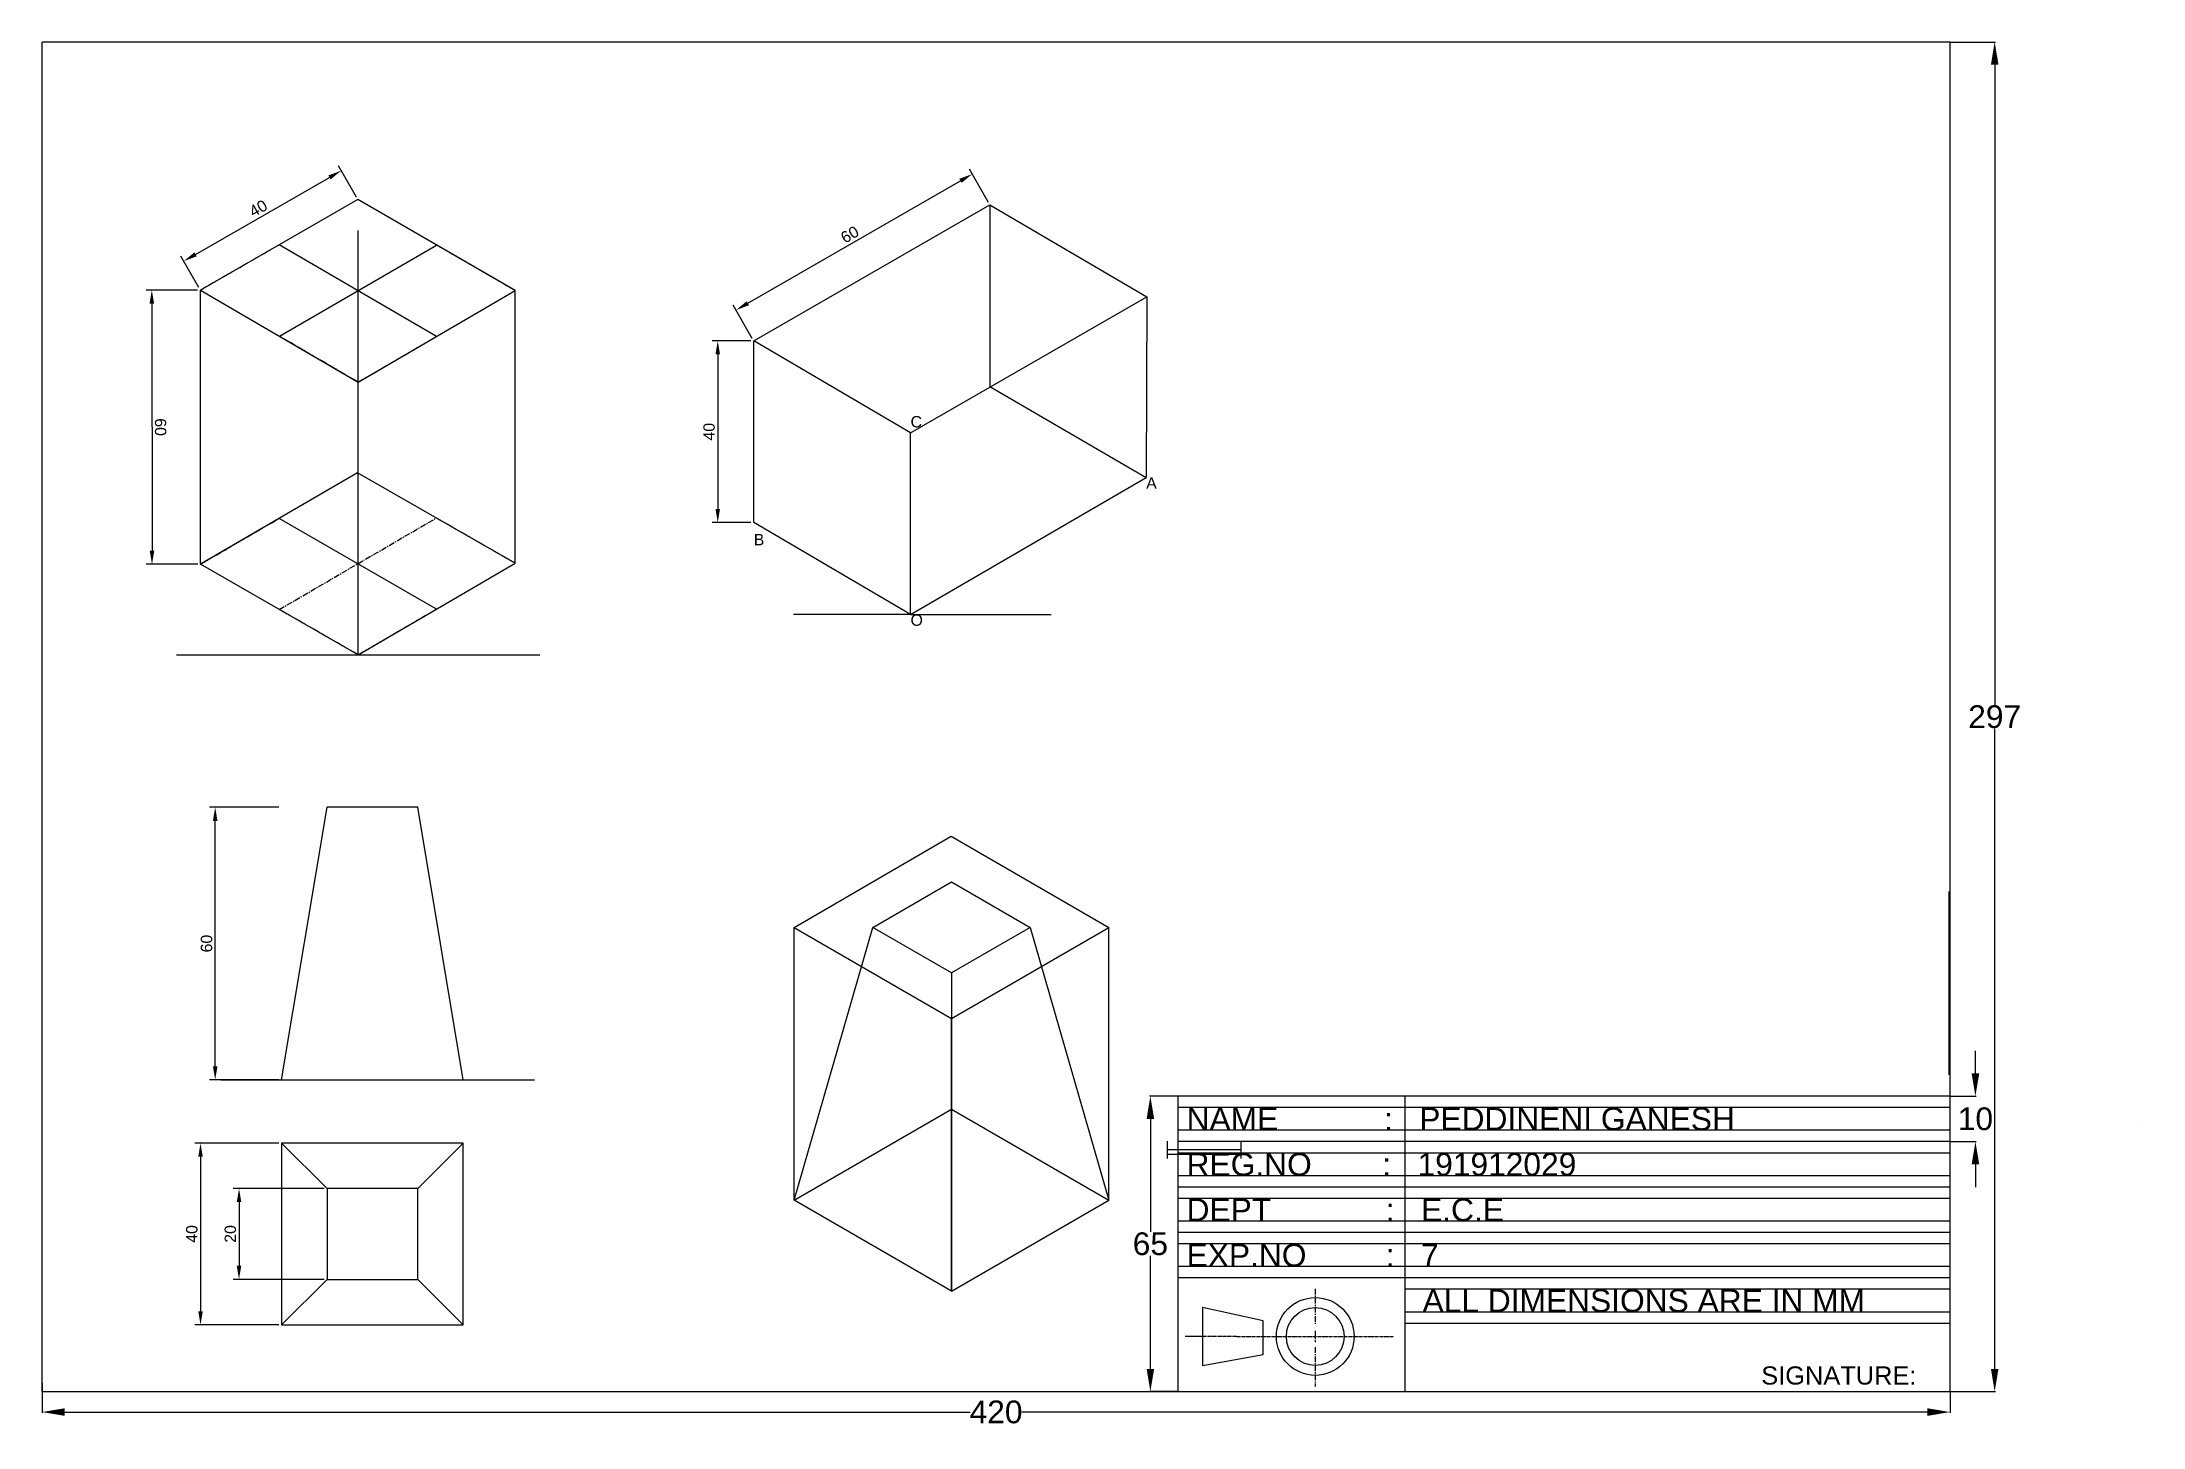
# Model space of a CAD drawing. Header units: millimetres. Extents: x 0 to 462, y -8 to 297.
import ezdxf

# ---------------------------------------------------------------- set-up
doc = ezdxf.new("R2010")
doc.units = ezdxf.units.MM
doc.header["$MEASUREMENT"] = 0
doc.linetypes.add('CENTER', pattern=[2, 1.25, -0.25, 0.25, -0.25])
doc.linetypes.add('CENTER2', pattern=[1.125, 0.75, -0.125, 0.125, -0.125])
doc.layers.add('PDF2_0', color=7, linetype='Continuous')
doc.layers.add('PDF_0', color=7, linetype='Continuous')
doc.styles.get("Standard").update_dxf_attribs({"font": 'arial.ttf'})
doc.dimstyles.new('ISO-25', dxfattribs={"dimtxt": 2.5, "dimasz": 3, "dimexe": 1.25, "dimexo": 0.625, "dimtad": 1, "dimtxsty": 'Standard', "dimcen": 2.5, "dimadec": 0, "dimazin": 0, "dimtfac": 1, "dimtmove": 0, "dimatfit": 3, "dimfxl": 1, "dimarcsym": 0})
doc.dimstyles.get("Standard").update_dxf_attribs({"dimtxt": 5, "dimasz": 5, "dimexe": 0.18, "dimexo": 0.0625, "dimgap": 0.09, "dimtad": 0, "dimtih": 1, "dimtoh": 1, "dimdec": 0, "dimzin": 0, "dimdsep": 46, "dimtxsty": 'Standard', "dimcen": 0.09, "dimadec": 0, "dimazin": 0, "dimtfac": 1, "dimtdec": 0, "dimtofl": 0, "dimtmove": 0, "dimatfit": 3, "dimfxl": 1, "dimtolj": 1, "dimtzin": 0, "dimarcsym": 0})

# ---------------------------------------------------------------- blocks, each defined once
blk = doc.blocks.new('*D1')
at = {"color": 0, "lineweight": -2, "transparency": 16777216}
for p, q in [((249.94, 65), (243.79, 65)), ((243.97, 60), (243.97, 35.14)), ((243.97, 5), (243.97, 29.86)), ((249.94, 0), (243.79, 0))]:
    blk.add_line(p, q, dxfattribs=at)
at = {"color": 0, "transparency": 16777216}
for points in [[(243.14, 60), (244.8, 60), (243.97, 65)], [(243.14, 5), (244.8, 5), (243.97, 0)]]:
    blk.add_solid(points, dxfattribs=at)
at = {"layer": 'Defpoints', "color": 0, "transparency": 16777216}
for p in [(250, 65), (250, 0), (243.97, 0)]:
    blk.add_point(p, dxfattribs=at)
at = {"color": 0, "transparency": 16777216, "insert": (243.97, 32.5), "char_height": 5, "attachment_point": 5}
blk.add_mtext('\\A1;65', dxfattribs=at)
blk = doc.blocks.new('*D2')
at = {"color": 0, "lineweight": -2, "transparency": 16777216}
for p, q in [((0, 1.94), (0, -4.69)), ((5, -4.51), (204.29, -4.51)), ((415, -4.51), (215.71, -4.51)), ((420, -0.06), (420, -4.69))]:
    blk.add_line(p, q, dxfattribs=at)
at = {"color": 0, "transparency": 16777216}
for points in [[(5, -3.68), (5, -5.35), (0, -4.51)], [(415, -3.68), (415, -5.35), (420, -4.51)]]:
    blk.add_solid(points, dxfattribs=at)
at = {"layer": 'Defpoints', "color": 0, "transparency": 16777216}
for p in [(0, 2.01), (420, 0), (420, -4.51)]:
    blk.add_point(p, dxfattribs=at)
at = {"color": 0, "transparency": 16777216, "insert": (210, -4.51), "char_height": 5, "attachment_point": 5}
blk.add_mtext('\\A1;420', dxfattribs=at)
blk = doc.blocks.new('*D3')
at = {"color": 0, "lineweight": -2, "transparency": 16777216}
for p, q in [((420.06, 297), (430, 297)), ((429.82, 292), (429.82, 151.14)), ((429.82, 5), (429.82, 145.86)), ((420.06, 0), (430, 0))]:
    blk.add_line(p, q, dxfattribs=at)
at = {"color": 0, "transparency": 16777216}
for points in [[(428.99, 292), (430.66, 292), (429.82, 297)], [(428.99, 5), (430.66, 5), (429.82, 0)]]:
    blk.add_solid(points, dxfattribs=at)
at = {"layer": 'Defpoints', "color": 0, "transparency": 16777216}
for p in [(420, 297), (429.82, 297), (420, 0)]:
    blk.add_point(p, dxfattribs=at)
at = {"color": 0, "transparency": 16777216, "insert": (429.82, 148.5), "char_height": 5, "attachment_point": 5}
blk.add_mtext('\\A1;297', dxfattribs=at)
blk = doc.blocks.new('*D4')
at = {"color": 0, "lineweight": -2, "transparency": 16777216}
for p, q in [((425.58, 70), (425.58, 75)), ((420.06, 65), (425.76, 65)), ((420.06, 55), (425.76, 55)), ((425.58, 50), (425.58, 45))]:
    blk.add_line(p, q, dxfattribs=at)
at = {"color": 0, "transparency": 16777216}
for points in [[(424.75, 70), (426.42, 70), (425.58, 65)], [(424.75, 50), (426.42, 50), (425.58, 55)]]:
    blk.add_solid(points, dxfattribs=at)
at = {"layer": 'Defpoints', "color": 0, "transparency": 16777216}
for p in [(420, 65), (420, 55), (425.58, 55)]:
    blk.add_point(p, dxfattribs=at)
at = {"color": 0, "transparency": 16777216, "insert": (425.58, 60), "char_height": 5, "attachment_point": 5}
blk.add_mtext('\\A1;10', dxfattribs=at)
blk = doc.blocks.new('*D22')
at = {"color": 0, "linetype": 'Continuous', "lineweight": -2, "transparency": 16777216}
for p, q in [((69.22, 262.89), (65.26, 269.79)), ((33.8, 250.27), (63.28, 267.21)), ((34.54, 242.97), (30.58, 249.86))]:
    blk.add_line(p, q, dxfattribs=at)
at = {"color": 0, "linetype": 'Continuous', "transparency": 16777216}
for points in [[(63.03, 267.64), (63.53, 266.78), (65.88, 268.71)], [(33.55, 250.71), (34.05, 249.84), (31.2, 248.78)]]:
    blk.add_solid(points, dxfattribs=at)
at = {"layer": 'Defpoints', "color": 0, "linetype": 'Continuous', "transparency": 16777216}
for p in [(65.88, 268.71), (69.53, 262.35), (34.85, 242.42)]:
    blk.add_point(p, dxfattribs=at)
at = {"color": 0, "linetype": 'Continuous', "transparency": 16777216, "insert": (47.59, 260.39), "char_height": 2.5, "attachment_point": 5, "rotation": 29.879}
blk.add_mtext('40', dxfattribs=at)
blk = doc.blocks.new('*D23')
at = {"color": 0, "linetype": 'Continuous', "lineweight": -2, "transparency": 16777216}
for p, q in [((34.22, 242.42), (22.92, 242.42)), ((24.17, 239.42), (24.21, 185.07)), ((34.27, 182.08), (22.96, 182.07))]:
    blk.add_line(p, q, dxfattribs=at)
at = {"color": 0, "linetype": 'Continuous', "transparency": 16777216}
for points in [[(24.67, 239.42), (23.67, 239.42), (24.17, 242.42)], [(24.71, 185.08), (23.71, 185.07), (24.21, 182.07)]]:
    blk.add_solid(points, dxfattribs=at)
at = {"layer": 'Defpoints', "color": 0, "linetype": 'Continuous', "transparency": 16777216}
for p in [(34.85, 242.42), (24.21, 182.07), (34.89, 182.08)]:
    blk.add_point(p, dxfattribs=at)
at = {"color": 0, "linetype": 'Continuous', "transparency": 16777216, "insert": (26.09, 212.25), "char_height": 2.5, "attachment_point": 5, "rotation": 270.0392}
blk.add_mtext('60', dxfattribs=at)
blk = doc.blocks.new('*D27')
at = {"color": 0, "linetype": 'Continuous', "lineweight": -2, "transparency": 16777216}
for p, q in [((156.04, 231.24), (147.49, 231.24)), ((148.74, 228.24), (148.74, 194.24)), ((156.04, 191.24), (147.49, 191.24))]:
    blk.add_line(p, q, dxfattribs=at)
at = {"color": 0, "linetype": 'Continuous', "transparency": 16777216}
for points in [[(148.24, 228.24), (149.24, 228.24), (148.74, 231.24)], [(148.24, 194.24), (149.24, 194.24), (148.74, 191.24)]]:
    blk.add_solid(points, dxfattribs=at)
at = {"layer": 'Defpoints', "color": 0, "linetype": 'Continuous', "transparency": 16777216}
for p in [(156.66, 231.24), (148.74, 191.24), (156.66, 191.24)]:
    blk.add_point(p, dxfattribs=at)
at = {"color": 0, "linetype": 'Continuous', "transparency": 16777216, "insert": (146.84, 211.24), "char_height": 2.5, "attachment_point": 5, "rotation": 90}
blk.add_mtext('40', dxfattribs=at)
blk = doc.blocks.new('*D28')
at = {"color": 0, "linetype": 'Continuous', "lineweight": -2, "transparency": 16777216}
for p, q in [((208.35, 261.71), (204.14, 269.03)), ((155.36, 239.51), (202.16, 266.45)), ((156.35, 231.78), (152.14, 239.1))]:
    blk.add_line(p, q, dxfattribs=at)
at = {"color": 0, "linetype": 'Continuous', "transparency": 16777216}
for points in [[(201.91, 266.88), (202.41, 266.01), (204.76, 267.94)], [(155.11, 239.94), (155.61, 239.08), (152.76, 238.01)]]:
    blk.add_solid(points, dxfattribs=at)
at = {"layer": 'Defpoints', "color": 0, "linetype": 'Continuous', "transparency": 16777216}
for p in [(204.76, 267.94), (208.66, 261.16), (156.66, 231.24)]:
    blk.add_point(p, dxfattribs=at)
at = {"color": 0, "linetype": 'Continuous', "transparency": 16777216, "insert": (177.81, 254.63), "char_height": 2.5, "attachment_point": 5, "rotation": 29.92}
blk.add_mtext('60', dxfattribs=at)
blk = doc.blocks.new('*D33')
at = {"color": 0, "linetype": 'Continuous', "lineweight": -2, "transparency": 16777216}
for p, q in [((52.1, 128.59), (36.87, 128.59)), ((38.12, 71.59), (38.12, 125.59)), ((52.1, 68.59), (36.87, 68.59))]:
    blk.add_line(p, q, dxfattribs=at)
at = {"color": 0, "linetype": 'Continuous', "transparency": 16777216}
for points in [[(37.62, 125.59), (38.62, 125.59), (38.12, 128.59)], [(37.62, 71.59), (38.62, 71.59), (38.12, 68.59)]]:
    blk.add_solid(points, dxfattribs=at)
at = {"layer": 'Defpoints', "color": 0, "linetype": 'Continuous', "transparency": 16777216}
for p in [(38.12, 128.59), (52.73, 128.59), (52.73, 68.59)]:
    blk.add_point(p, dxfattribs=at)
at = {"color": 0, "linetype": 'Continuous', "transparency": 16777216, "insert": (36.22, 98.59), "char_height": 2.5, "attachment_point": 5, "rotation": 90}
blk.add_mtext('60', dxfattribs=at)
blk = doc.blocks.new('*D34')
at = {"color": 0, "linetype": 'Continuous', "lineweight": -2, "transparency": 16777216}
for p, q in [((52.1, 54.69), (33.64, 54.69)), ((34.89, 51.69), (34.89, 17.69)), ((52.1, 14.69), (33.64, 14.69))]:
    blk.add_line(p, q, dxfattribs=at)
at = {"color": 0, "linetype": 'Continuous', "transparency": 16777216}
for points in [[(34.39, 51.69), (35.39, 51.69), (34.89, 54.69)], [(34.39, 17.69), (35.39, 17.69), (34.89, 14.69)]]:
    blk.add_solid(points, dxfattribs=at)
at = {"layer": 'Defpoints', "color": 0, "linetype": 'Continuous', "transparency": 16777216}
for p in [(52.73, 54.69), (34.89, 14.69), (52.73, 14.69)]:
    blk.add_point(p, dxfattribs=at)
at = {"color": 0, "linetype": 'Continuous', "transparency": 16777216, "insert": (32.98, 34.69), "char_height": 2.5, "attachment_point": 5, "rotation": 90}
blk.add_mtext('40', dxfattribs=at)
blk = doc.blocks.new('*D35')
at = {"color": 0, "linetype": 'Continuous', "lineweight": -2, "transparency": 16777216}
for p, q in [((62.1, 44.69), (42.11, 44.69)), ((43.36, 41.69), (43.36, 27.69)), ((62.1, 24.69), (42.11, 24.69))]:
    blk.add_line(p, q, dxfattribs=at)
at = {"color": 0, "linetype": 'Continuous', "transparency": 16777216}
for points in [[(42.86, 41.69), (43.86, 41.69), (43.36, 44.69)], [(42.86, 27.69), (43.86, 27.69), (43.36, 24.69)]]:
    blk.add_solid(points, dxfattribs=at)
at = {"layer": 'Defpoints', "color": 0, "linetype": 'Continuous', "transparency": 16777216}
for p in [(62.73, 44.69), (43.36, 24.69), (62.73, 24.69)]:
    blk.add_point(p, dxfattribs=at)
at = {"color": 0, "linetype": 'Continuous', "transparency": 16777216, "insert": (41.46, 34.69), "char_height": 2.5, "attachment_point": 5, "rotation": 90}
blk.add_mtext('20', dxfattribs=at)

msp = doc.modelspace()

# ---------------------------------------------------------------- linework, layer by layer
for p, q in [((0, 0), (0, 297)), ((420, 297), (0, 297)), ((420, 0), (420, 297)), ((69.533, 262.351), (34.849, 242.424)), ((104.14, 242.292), (69.533, 262.351)), ((69.568, 222.144), (69.568, 255.552)), ((86.848, 232.215), (52.191, 252.387)), ((52.298, 232.232), (86.836, 252.321)), ((34.849, 242.424), (69.568, 222.144)), ((34.891, 182.082), (34.891, 242.4)), ((69.568, 222.144), (104.14, 242.292)), ((104.123, 182.292), (104.14, 242.292)), ((69.568, 162.144), (69.568, 222.144)), ((69.441, 202.22), (34.891, 182.082)), ((104.123, 182.292), (69.441, 202.22)), ((86.845, 172.218), (52.17, 192.153)), ((69.568, 162.144), (34.891, 182.082)), ((69.568, 162.144), (104.123, 182.292)), ((29.568, 162.144), (109.568, 162.144)), ((29.568, 162.144), (69.568, 162.144)), ((29.568, 162.144), (69.568, 162.144)), ((420, 65), (250, 65)), ((250, 65), (250, 0)), ((300, 65), (300, 0)), ((420, 0), (420, 65)), ((420, 62.5), (250, 62.5)), ((420, 57.5), (250, 57.5)), ((420, 55), (250, 55)), ((420, 52.5), (250, 52.5)), ((420, 47.5), (250, 47.5)), ((420, 45), (250, 45)), ((420, 42.5), (250, 42.5)), ((420, 37.5), (250, 37.5)), ((420, 35), (250, 35)), ((420, 32.5), (250, 32.5)), ((420, 27.5), (250, 27.5)), ((420, 25), (250, 25)), ((420, 22.5), (300, 22.5)), ((255.413, 18.473), (255.413, 5.771)), ((268.827, 15.562), (255.413, 18.473)), ((268.827, 8.152), (268.827, 15.562)), ((420, 17.5), (300, 17.5)), ((420, 15), (300, 15)), ((255.413, 12.122), (251.618, 12.122)), ((255.413, 5.771), (268.827, 8.152)), ((0, 0), (420, 0)), ((250, 0), (420, 0))]:
    msp.add_line(p, q)
at = {"linetype": 'Continuous'}
for p, q in [((156.66, 231.236), (208.663, 261.164)), ((208.663, 261.164), (243.198, 240.923)), ((208.663, 261.164), (208.663, 221.164)), ((191.178, 211.025), (243.198, 240.923)), ((243.198, 240.923), (243.045, 201.187)), ((156.66, 191.236), (156.66, 231.236)), ((191.178, 211.025), (156.66, 231.236)), ((208.663, 221.164), (243.045, 201.187)), ((191.178, 171.025), (191.178, 211.025)), ((191.178, 171.025), (243.045, 201.187)), ((191.178, 171.025), (156.66, 191.236)), ((191.178, 171.025), (165.407, 171.025)), ((191.178, 171.025), (222.148, 171.025)), ((52.73, 68.591), (62.73, 128.591)), ((82.73, 128.591), (62.73, 128.591)), ((92.73, 68.591), (82.73, 128.591)), ((165.548, 102.125), (200.147, 122.197)), ((200.147, 122.197), (234.83, 102.125)), ((182.858, 102.143), (200.178, 112.143)), ((200.178, 112.143), (217.499, 102.143)), ((165.548, 102.125), (174.198, 107.143)), ((165.548, 42.125), (182.858, 102.143)), ((165.548, 42.125), (165.548, 102.125)), ((165.548, 102.125), (200.189, 82.125)), ((200.178, 92.143), (182.858, 102.143)), ((217.499, 102.143), (200.178, 92.143)), ((200.189, 82.125), (234.83, 102.125)), ((217.499, 102.143), (234.83, 42.125)), ((234.83, 42.125), (234.83, 102.125)), ((200.178, 92.143), (200.178, 22.131)), ((200.189, 22.125), (200.189, 82.125)), ((39.335, 68.591), (108.414, 68.591)), ((52.73, 68.591), (92.73, 68.591)), ((165.548, 42.125), (200.189, 62.125)), ((200.189, 62.125), (234.83, 42.125)), ((52.73, 54.69), (52.73, 14.69)), ((92.73, 54.69), (52.73, 54.69)), ((62.73, 44.69), (52.73, 54.69)), ((82.73, 44.69), (92.73, 54.69)), ((92.73, 14.69), (92.73, 54.69)), ((62.73, 44.69), (62.73, 24.69)), ((82.73, 44.69), (62.73, 44.69)), ((82.73, 24.69), (82.73, 44.69)), ((200.189, 22.125), (165.548, 42.125)), ((200.189, 22.125), (234.83, 42.125)), ((62.73, 24.69), (52.73, 14.69)), ((62.73, 24.69), (82.73, 24.69)), ((82.73, 24.69), (92.73, 14.69)), ((52.73, 14.69), (92.73, 14.69))]:
    msp.add_line(p, q, dxfattribs=at)
at = {"linetype": 'CENTER'}
for p, q in [((34.849, 242.424), (52.191, 252.387)), ((104.14, 242.292), (86.836, 252.321)), ((69.564, 242.275), (69.564, 242.275)), ((69.568, 222.144), (52.298, 232.232)), ((69.568, 222.144), (86.848, 232.215)), ((34.891, 182.082), (52.17, 192.153)), ((52.229, 172.113), (86.782, 192.256)), ((104.123, 182.292), (86.782, 192.256)), ((69.568, 162.144), (52.229, 172.113)), ((69.568, 162.144), (86.845, 172.218)), ((280.256, 22.615), (280.256, 14.893)), ((280.256, 13.384), (280.256, 10.899)), ((280.256, 9.745), (280.256, 1.128))]:
    msp.add_line(p, q, dxfattribs=at)
at = {"linetype": 'CENTER2'}
for q in [(255.413, 12.122), (297.597, 12.122)]:
    msp.add_line((262.914, 12.122), q, dxfattribs=at)
for radius in [8.556, 6.351]:
    msp.add_circle((280.256, 12.122), radius)
at = {"layer": 'PDF2_0', "lineweight": 25}
msp.add_lwpolyline([(462.464, 58.89), (462.464, 58.89)], dxfattribs=at)
at = {"layer": 'PDF_0', "lineweight": 25}
for points in [[(419.706, 110.06), (419.706, 69.735)], [(247.704, 55.083), (247.704, 51.325)], [(247.704, 53.236), (263.885, 53.236)], [(247.704, 52.216), (263.885, 52.216)], [(263.885, 55.083), (263.885, 51.325)]]:
    msp.add_lwpolyline(points, dxfattribs=at)

# ---------------------------------------------------------------- texts
for s, height, p in [(' NAME            :   PEDDINENI GANESH', 5, (250, 57.5)), (' REG.NO        :   191912029', 5, (250, 47.5)), (' DEPT             :   E.C.E', 5, (250, 37.5)), (' EXP.NO         :   7', 5, (250, 27.5)), ('  ALL DIMENSIONS ARE IN MM', 5, (300, 17.5)), ('            SIGNATURE:', 4, (359.815, 1.537))]:
    msp.add_text(s, height=height).set_placement(p)
at = {"linetype": 'Continuous', "char_height": 2.5, "attachment_point": 1}
for s, insert in [('C', (191.178, 214.688)), ('B', (156.66, 188.736)), ('O', (191.178, 171.025))]:
    msp.add_mtext(s, dxfattribs=dict(at, insert=insert))
at = {"linetype": 'Continuous', "insert": (243.045, 201.187), "char_height": 2.5, "attachment_point": 1}
msp.add_mtext_dynamic_manual_height_columns('A', width=2.76012, gutter_width=12.5, heights=[0], dxfattribs=at)

# ---------------------------------------------------------------- dimensions: what is measured, and where the dimension line sits
for base, p1, p2, picture, middle in [((429.823, 297), (420, 0), (420, 297), '*D3', (429.823, 148.5)), ((425.582, 55), (420, 65), (420, 55), '*D4', (425.582, 60)), ((243.97, 0), (250, 65), (250, 0), '*D1', (243.97, 32.5))]:
    dim = msp.add_linear_dim(base=base, p1=p1, p2=p2, angle=90, dimstyle='Standard')
    dim.commit()
    dim.dimension.update_dxf_attribs({"geometry": picture, "text_midpoint": middle})
at = {"linetype": 'Continuous'}
for p1, p2, distance, picture, middle in [((34.849, 242.424), (69.533, 262.351), 7.329, '*D22', (47.593, 260.39)), ((156.66, 231.236), (208.663, 261.164), 7.82, '*D28', (177.813, 254.626))]:
    dim = msp.add_aligned_dim(p1=p1, p2=p2, distance=distance, dimstyle='ISO-25', dxfattribs=at)
    dim.commit()
    dim.dimension.update_dxf_attribs({"geometry": picture, "text_midpoint": middle})
dim = msp.add_aligned_dim(p1=(34.849, 242.424), p2=(34.891, 182.082), distance=-10.683, text='60', dimstyle='ISO-25', dxfattribs=at)
dim.commit()
dim.dimension.update_dxf_attribs({"geometry": '*D23', "text_midpoint": (26.089, 212.247)})
for base, p1, p2, picture, middle in [((148.737, 191.236), (156.66, 231.236), (156.66, 191.236), '*D27', (146.836, 211.236)), ((38.121, 128.591), (52.73, 68.591), (52.73, 128.591), '*D33', (36.219, 98.591)), ((34.886, 14.69), (52.73, 54.69), (52.73, 14.69), '*D34', (32.984, 34.69)), ((43.362, 24.69), (62.73, 44.69), (62.73, 24.69), '*D35', (41.461, 34.69))]:
    dim = msp.add_linear_dim(base=base, p1=p1, p2=p2, angle=90, dimstyle='ISO-25', dxfattribs=at)
    dim.commit()
    dim.dimension.update_dxf_attribs({"geometry": picture, "text_midpoint": middle})
dim = msp.add_linear_dim(base=(420, -4.512), p1=(0, 2.005), p2=(420, 0), dimstyle='Standard')
dim.commit()
dim.dimension.update_dxf_attribs({"geometry": '*D2', "text_midpoint": (210, -4.512)})

doc.saveas('drawing.dxf')
